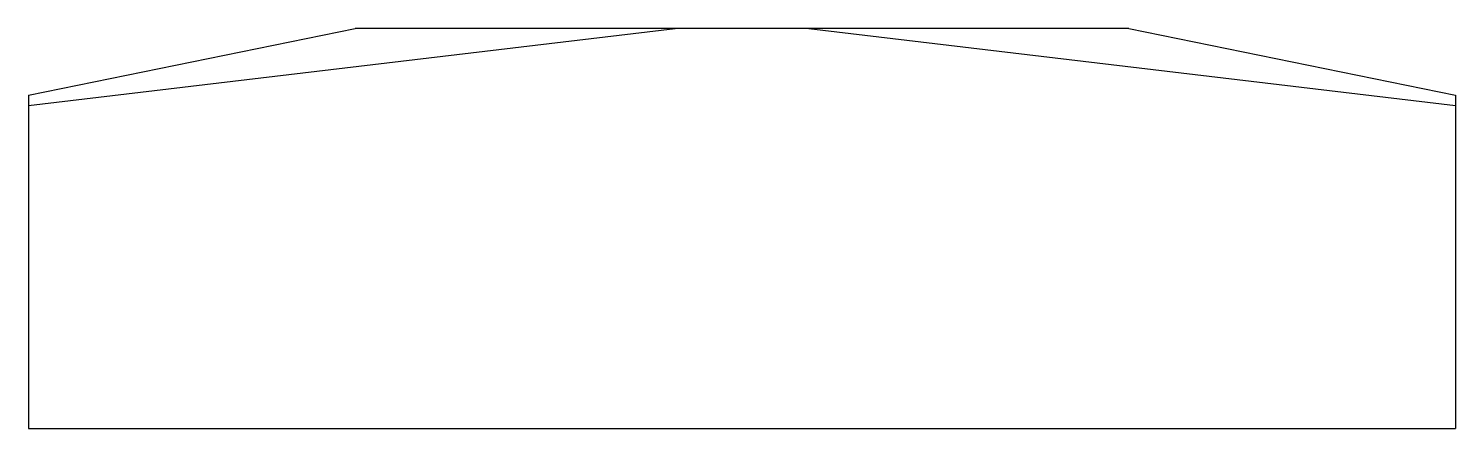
# Paper-space layout '_Right' of a CAD drawing. Header units: millimetres. Extents: x 0 to 10.7, y 0 to 3.
import ezdxf

# ---------------------------------------------------------------- set-up
doc = ezdxf.new("R2010")
doc.units = ezdxf.units.MM

psp = doc.layouts.new('_Right')

# ---------------------------------------------------------------- linework, layer by layer
at = {"color": 7, "linetype": 'Continuous', "lineweight": 25}
for p, q in [((0, 2.422), (4.85, 3)), ((0, 2.5), (2.449, 3)), ((8.251, 3), (2.449, 3)), ((5.85, 3), (10.7, 2.422)), ((8.251, 3), (10.7, 2.5)), ((0, 2.5), (0, 0)), ((10.7, 2.5), (10.7, 0)), ((0, 0), (10.7, 0))]:
    psp.add_line(p, q, dxfattribs=at)

doc.saveas('drawing.dxf')
